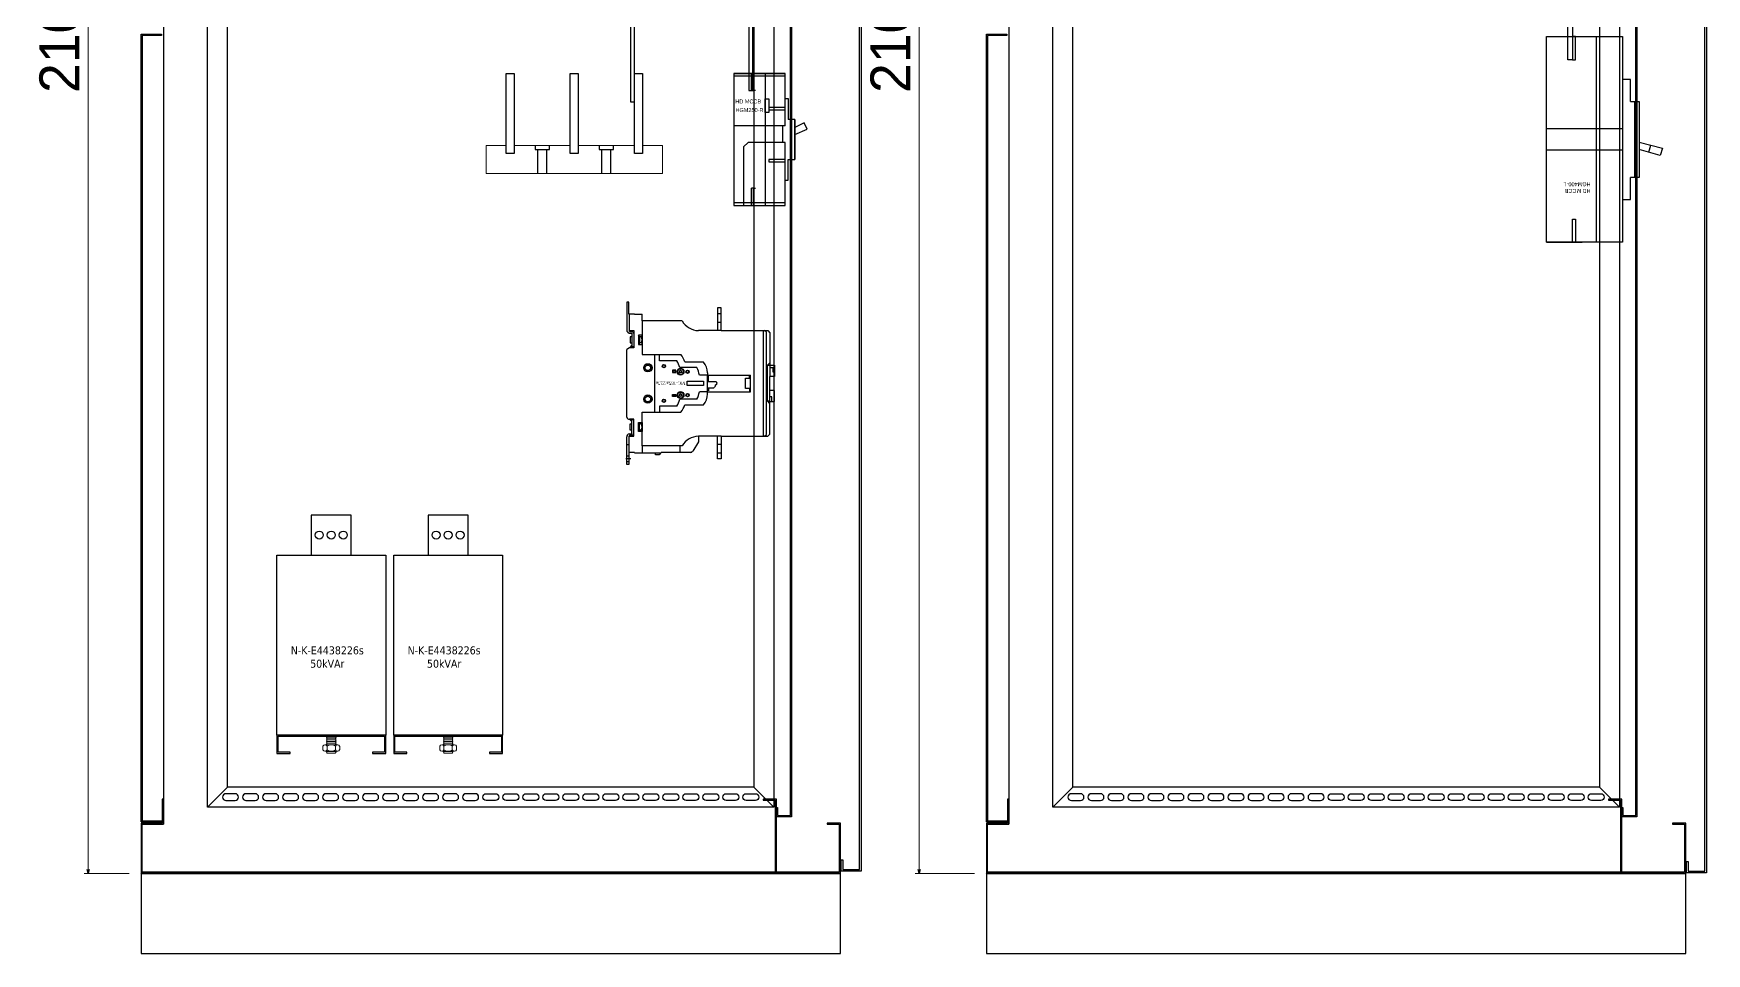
# Model space of a CAD drawing. Header units: millimetres. Extents: x 0 to 6523, y 0 to 4612.
# Drawn here: x 3190 to 5280, y 1990 to 3140 of the extents above; entities that cross this region are included whole.
import ezdxf

# ---------------------------------------------------------------- set-up
doc = ezdxf.new("R2010")
doc.units = ezdxf.units.MM
doc.layers.add('00', color=7, linetype='Continuous', lineweight=0)
doc.layers.add('CNC', color=7, linetype='Continuous')
doc.layers.add('DIM', color=253, linetype='Continuous')
doc.styles.add('ss', font='romans.shx', dxfattribs={"height": 2.5, "bigfont": 'gsg1.shx'})
doc.dimstyles.new('CNC', dxfattribs={"dimtxt": 50, "dimasz": 5, "dimexe": 5, "dimexo": 15, "dimgap": 10, "dimtad": 1, "dimdec": 0, "dimtxsty": 'Standard', "dimblk": 'OPEN30', "dimcen": 10, "dimclrd": 5, "dimclre": 5, "dimclrt": 3, "dimazin": 3, "dimtfac": 1, "dimtdec": 0, "dimtmove": 0, "dimatfit": 3, "dimldrblk": 'ARCHTICK', "dimlwd": 9, "dimlwe": 9})

# ---------------------------------------------------------------- blocks, each defined once
blk = doc.blocks.new('*D1')
at = {"color": 0, "linetype": 'ByBlock', "lineweight": -2}
for p, q in [((3256.6, 4185.1), (3257.9, 4190.1)), ((3257.9, 4190.1), (3259.3, 4185.1)), ((3257.9, 4190.1), (3257.9, 4185.1)), ((3257.9, 2090.1), (3256.6, 2095.1)), ((3259.3, 2095.1), (3257.9, 2090.1)), ((3257.9, 2090.1), (3257.9, 2095.1))]:
    blk.add_line(p, q, dxfattribs=at)
at = {"layer": 'Defpoints', "color": 0, "transparency": 16777216}
for p in [(3324, 4190.1), (3257.9, 2090.1), (3324, 2090.1)]:
    blk.add_point(p, dxfattribs=at)
at = {"layer": 'DIM', "color": 5, "lineweight": 9, "transparency": 16777216}
for p, q in [((3309, 4190.1), (3252.9, 4190.1)), ((3257.9, 4185.1), (3257.9, 2095.1)), ((3309, 2090.1), (3252.9, 2090.1))]:
    blk.add_line(p, q, dxfattribs=at)
at = {"layer": 'DIM', "color": 3, "transparency": 16777216, "insert": (3222.4, 3140.1), "char_height": 50, "attachment_point": 5, "rotation": 90}
blk.add_mtext('2100', dxfattribs=at)
blk = doc.blocks.new('_ArchTick')
at = {"color": 0, "const_width": 0.15}
blk.add_lwpolyline([(-0.5, -0.5), (0.5, 0.5)], dxfattribs=at)
blk = doc.blocks.new('_Open30')
at = {"color": 0, "linetype": 'ByBlock', "lineweight": -2}
for p, q in [((-1, 0.27), (0, 0)), ((0, 0), (-1, -0.27)), ((0, 0), (-1, 0))]:
    blk.add_line(p, q, dxfattribs=at)
blk = doc.blocks.new('*D3')
at = {"color": 0, "linetype": 'ByBlock', "lineweight": -2}
for p, q in [((4295.1, 4185.1), (4296.4, 4190.1)), ((4296.4, 4190.1), (4297.8, 4185.1)), ((4296.4, 4190.1), (4296.4, 4185.1)), ((4296.4, 2090.1), (4295.1, 2095.1)), ((4297.8, 2095.1), (4296.4, 2090.1)), ((4296.4, 2090.1), (4296.4, 2095.1))]:
    blk.add_line(p, q, dxfattribs=at)
at = {"layer": 'Defpoints', "color": 0, "transparency": 16777216}
for p in [(4380.4, 4190.1), (4296.4, 2090.1), (4380.4, 2090.1)]:
    blk.add_point(p, dxfattribs=at)
at = {"layer": 'DIM', "color": 5, "lineweight": 9, "transparency": 16777216}
for p, q in [((4365.4, 4190.1), (4291.4, 4190.1)), ((4296.4, 4185.1), (4296.4, 2095.1)), ((4365.4, 2090.1), (4291.4, 2090.1))]:
    blk.add_line(p, q, dxfattribs=at)
at = {"layer": 'DIM', "color": 3, "transparency": 16777216, "insert": (4260.9, 3140.1), "char_height": 50, "attachment_point": 5, "rotation": 90}
blk.add_mtext('2100', dxfattribs=at)
blk = doc.blocks.new('HYUNDAI MCCB HGM400-L')
at = {"color": 0}
for p, q in [((-21936.4, 7421.1), (-21936.4, 7164.1)), ((-21910.3, 7421.1), (-21918.3, 7421.1)), ((-21873.8, 7421.1), (-21910.3, 7421.1)), ((-21968.8, 7367.6), (-21978.8, 7367.6)), ((-21978.8, 7367.6), (-21978.8, 7340.1)), ((-21968.8, 7292.6), (-21968.8, 7367.6)), ((-21989.8, 7245.1), (-21989.8, 7340.1)), ((-21989.8, 7340.1), (-21983.8, 7340.1)), ((-21983.8, 7245.1), (-21983.8, 7340.1)), ((-21983.8, 7340.1), (-21978.8, 7340.1)), ((-22018.8, 7303.6), (-22016.1, 7312.8)), ((-21989.8, 7295.9), (-22018.8, 7303.6)), ((-22016.1, 7312.8), (-21989.8, 7305)), ((-22001.6, 7308.5), (-22004.3, 7299.7)), ((-21968.8, 7305.9), (-21873.8, 7305.9)), ((-21968.8, 7279.3), (-21873.8, 7279.3)), ((-21983.8, 7245.1), (-21989.8, 7245.1)), ((-21978.8, 7245.1), (-21983.8, 7245.1)), ((-21978.8, 7245.1), (-21978.8, 7217.6)), ((-21978.8, 7217.6), (-21968.8, 7217.6)), ((-21910.3, 7164.1), (-21918.3, 7164.1))]:
    blk.add_line(p, q, dxfattribs=at)
blk.add_lwpolyline([(-21968.8, 7421.1), (-21873.8, 7421.1), (-21873.8, 7164.1), (-21968.8, 7164.1)], close=True, dxfattribs=at)
at = {"color": 4}
for points in [[(-21910.3, 7421.1), (-21906.3, 7421.1), (-21906.3, 7392.1), (-21910.3, 7392.1)], [(-21910.3, 7164.1), (-21906.3, 7164.1), (-21906.3, 7193.1), (-21910.3, 7193.1)]]:
    blk.add_lwpolyline(points, close=True, dxfattribs=at)
at = {"insert": (-21928.9, 7359.4), "char_height": 5, "attachment_point": 1}
blk.add_mtext_dynamic_manual_height_columns('{\\C1;HD MCCB\\PHGM400-L}', width=37.687, gutter_width=1, heights=[0], dxfattribs=at)
blk = doc.blocks.new('HD MCCB HGM250-R')
at = {"color": 0}
for p, q in [((-22371, 7472.4), (-22435, 7472.4)), ((-22435, 7472.4), (-22435, 7307.4)), ((-22435, 7472.4), (-22411, 7472.4)), ((-22435, 7472.4), (-22371, 7472.4)), ((-22371, 7469), (-22435, 7469)), ((-22395.8, 7472.4), (-22395.8, 7307.4)), ((-22409, 7450.9), (-22411, 7450.9)), ((-22408, 7450.9), (-22409, 7450.9)), ((-22371, 7440.9), (-22367, 7440.9)), ((-22367, 7440.9), (-22367, 7414.9)), ((-22371, 7406.9), (-22435, 7406.9)), ((-22374.1, 7406.9), (-22374.1, 7386)), ((-22363, 7414.9), (-22367, 7414.9)), ((-22363, 7364.9), (-22363, 7414.9)), ((-22359, 7414.9), (-22362.9, 7414.9)), ((-22359, 7364.8), (-22359, 7414.9)), ((-22359, 7414.9), (-22359, 7364.8)), ((-22347.3, 7410.5), (-22359, 7404.9)), ((-22359, 7395.9), (-22343.6, 7402.8)), ((-22343.6, 7402.8), (-22347.2, 7410.5)), ((-22417, 7386), (-22422.9, 7380.6)), ((-22367, 7338.9), (-22367, 7364.9)), ((-22367, 7364.9), (-22363, 7364.9)), ((-22363, 7364.8), (-22359, 7364.8)), ((-22371, 7338.9), (-22367, 7338.9)), ((-22411, 7328.9), (-22409, 7328.9)), ((-22411, 7328.9), (-22408, 7328.9)), ((-22371, 7310.6), (-22435, 7310.6)), ((-22435, 7307.4), (-22411, 7307.4))]:
    blk.add_line(p, q, dxfattribs=at)
at = {"color": 4}
for p, q in [((-22413, 7450.9), (-22413, 7472.4)), ((-22411, 7472.4), (-22411, 7450.9)), ((-22411, 7472.4), (-22411, 7461.9)), ((-22413, 7450.9), (-22411, 7450.9)), ((-22411, 7461.9), (-22411, 7450.9)), ((-22413, 7307.4), (-22413, 7328.9)), ((-22411, 7328.9), (-22413, 7328.9)), ((-22411, 7328.9), (-22411, 7307.4)), ((-22411, 7328.9), (-22411, 7318.4)), ((-22411, 7318.4), (-22411, 7307.4)), ((-22413, 7307.4), (-22411, 7307.4))]:
    blk.add_line(p, q, dxfattribs=at)
at = {"color": 0}
for points in [[(-22371, 7406.9), (-22371, 7472.4), (-22435, 7472.4), (-22435, 7307.4), (-22371, 7307.4), (-22371, 7386)], [(-22422.9, 7380.6), (-22422.9, 7307.4), (-22371, 7307.4), (-22371, 7386), (-22417, 7386)]]:
    blk.add_lwpolyline(points, dxfattribs=at)
for points in [[(-22391.3, 7423.5), (-22395.8, 7423.5), (-22395.8, 7440.8), (-22391.3, 7440.8)], [(-22371, 7429.8), (-22391.3, 7429.8), (-22391.3, 7427), (-22371, 7427)], [(-22371, 7364.9), (-22391.3, 7364.9), (-22391.3, 7362), (-22371, 7362)]]:
    blk.add_lwpolyline(points, close=True, dxfattribs=at)
at = {"color": 1}
for s, p in [('HD MCCB', (-22433.2, 7434.9)), ('HGM250-R', (-22433, 7424.1))]:
    blk.add_text(s, height=5, dxfattribs=at).set_placement(p)
blk = doc.blocks.new('*U10653')
at = {"color": 240, "lineweight": 5}
blk.add_line((-110, 0), (-110, 35), dxfattribs=at)
at = {"color": 1, "lineweight": 5}
for p, q in [((-110, 35), (-85, 35)), ((-75, 35), (-5, 35)), ((5, 35), (75, 35)), ((85, 35), (110, 35)), ((110, 35), (110, 0)), ((110, 0), (-110, 0))]:
    blk.add_line(p, q, dxfattribs=at)
at = {"color": 252, "lineweight": 5}
for p, q in [((-85, 35), (-85, 25)), ((-85, 25), (-75, 25)), ((-75, 35), (-75, 25)), ((-5, 35), (-5, 25)), ((-5, 25), (5, 25)), ((5, 35), (5, 25)), ((75, 35), (75, 25)), ((75, 25), (85, 25)), ((85, 35), (85, 25))]:
    blk.add_line(p, q, dxfattribs=at)
at = {"color": 252}
for p, q in [((-49, 35), (-49, 30)), ((-49, 30), (-31, 30)), ((-45.5, 0), (-45.5, 30)), ((-34.5, 0), (-34.5, 30)), ((-31, 30), (-31, 35)), ((31, 35), (31, 30)), ((31, 30), (49, 30)), ((34.5, 0), (34.5, 30)), ((34.5, 4), (34.5, 30)), ((45.5, 0), (45.5, 30)), ((45.5, 0), (45.5, 30)), ((49, 30), (49, 35))]:
    blk.add_line(p, q, dxfattribs=at)
blk = doc.blocks.new('CC MC185a')
at = {"color": 7}
for p, q in [((3376.7, 625.7), (3376.7, 653.9)), ((3376.7, 653.9), (3381.1, 653.9)), ((3381.1, 653.9), (3381.1, 625.7)), ((3454.2, 648.7), (3458.8, 648.7)), ((3458.8, 648.7), (3458.8, 646.9)), ((3489.6, 654), (3496, 654)), ((3492, 646), (3492, 661.1)), ((3492, 661.1), (3494.6, 661.1)), ((3492, 657.5), (3494.6, 657.5)), ((3492, 650.7), (3494.6, 650.7)), ((3494.6, 661.1), (3494.6, 626.3)), ((3376.7, 646.7), (3381.1, 646.7)), ((3376.7, 635.9), (3381.1, 635.9)), ((3405.1, 632.8), (3412.1, 644.2)), ((3405.1, 625.7), (3405.1, 632.8)), ((3415.1, 646), (3451.5, 646)), ((3425.4, 637.7), (3474.6, 637.7)), ((3427.8, 646), (3427.8, 637.7)), ((3451.8, 646.6), (3458.8, 646.6)), ((3458.8, 646.9), (3485.2, 646.9)), ((3458.8, 646.6), (3458.8, 646.9)), ((3474.6, 637.7), (3475.6, 637.7)), ((3475.6, 637.7), (3475.6, 646.9)), ((3475.6, 637.7), (3475.6, 595.7)), ((3485.2, 646), (3492, 646)), ((3491.6, 646), (3491.6, 627.1)), ((3491.6, 636.5), (3494.6, 636.5)), ((3318.5, 625.7), (3315.7, 623)), ((3315.7, 623), (3315.7, 582.3)), ((3376.7, 625.7), (3318.5, 625.7)), ((3322.4, 625.7), (3320.1, 623.3)), ((3320.1, 623.3), (3320.1, 495.7)), ((3324, 625.7), (3324, 493.6)), ((3376.7, 625.7), (3405.1, 625.7)), ((3476.8, 618), (3478.6, 618)), ((3476.8, 610.2), (3478.6, 610.2)), ((3478.6, 618), (3480.1, 619.9)), ((3478.6, 618), (3478.6, 610.2)), ((3478.6, 610.2), (3480.1, 608.4)), ((3491.6, 625.7), (3485.7, 625.7)), ((3485.7, 625.7), (3485.7, 604.2)), ((3488.1, 624.3), (3488.1, 625.7)), ((3490.7, 624.3), (3488.1, 624.3)), ((3491.8, 622.5), (3488.2, 622.5)), ((3488.2, 622.5), (3488.2, 618)), ((3488.2, 618), (3490.3, 618)), ((3488.2, 618), (3488.2, 610.3)), ((3490.3, 610.3), (3488.2, 610.3)), ((3488.2, 610.3), (3488.2, 607.4)), ((3488.2, 607.4), (3491.4, 604.2)), ((3488.2, 607.4), (3488.2, 604.2)), ((3490.3, 618), (3490.3, 610.3)), ((3491.6, 627.1), (3491.6, 625.7)), ((3422, 586.4), (3398.6, 586.4)), ((3475.6, 595.7), (3427, 595.7)), ((3432.1, 588.1), (3453.9, 588.1)), ((3453.9, 588.1), (3453.9, 595.7)), ((3459.5, 595.7), (3459.5, 523.6)), ((3485.7, 605.2), (3488.2, 605.2)), ((3485.7, 604.2), (3491.4, 604.2)), ((3494.4, 602), (3494.4, 517.3)), ((3315.7, 582.3), (3310.1, 582.3)), ((3310.1, 582.3), (3310.1, 568.3)), ((3310.1, 568.3), (3315.7, 568.3)), ((3313.5, 582.3), (3313.5, 576.4)), ((3313.5, 576.4), (3315.7, 576.4)), ((3315.7, 584.7), (3319, 581.5)), ((3315.7, 582.3), (3315.7, 568.3)), ((3319, 581.5), (3315.7, 581.5)), ((3315.7, 568.3), (3315.7, 550.9)), ((3319, 581.5), (3319, 537)), ((3393.9, 570), (3340.1, 570)), ((3340.1, 570), (3340.1, 549.3)), ((3341, 566), (3340.1, 565.1)), ((3341, 570), (3341, 566)), ((3341, 566), (3346.4, 566)), ((3346.4, 566), (3346.4, 552.9)), ((3393.9, 565.3), (3385.7, 565.3)), ((3392.5, 565.3), (3392.5, 568.7)), ((3393.9, 573), (3393.9, 570)), ((3393.9, 570), (3403.9, 570)), ((3393.9, 570), (3393.9, 549.3)), ((3407, 579.5), (3428.2, 579.5)), ((3463.2, 580), (3464.9, 580)), ((3463.2, 578.6), (3464.9, 578.6)), ((3467.7, 584.3), (3467.7, 582.6)), ((3467.7, 575.7), (3467.7, 574)), ((3468.8, 584.3), (3468.8, 582.6)), ((3468.8, 575.7), (3468.8, 574)), ((3471.7, 580), (3473.4, 580)), ((3471.7, 578.6), (3473.4, 578.6)), ((3310.1, 536.9), (3310.1, 550.9)), ((3310.1, 550.9), (3315.7, 550.9)), ((3310.1, 545.5), (3311.8, 545.5)), ((3311.8, 545.5), (3311.8, 540.1)), ((3315.7, 536.9), (3315.7, 550.9)), ((3341.1, 552.9), (3340.1, 553.9)), ((3393.9, 549.3), (3340.1, 549.3)), ((3346.4, 552.9), (3341.1, 552.9)), ((3341.1, 552.9), (3341.1, 549.3)), ((3383.1, 557.6), (3393.9, 557.6)), ((3392.4, 557.6), (3392.4, 550)), ((3393.9, 546.3), (3393.9, 549.3)), ((3393.9, 549.3), (3403.9, 549.3)), ((3467.7, 543.5), (3467.7, 545.2)), ((3468.8, 543.5), (3468.8, 545.2)), ((3315.7, 536.9), (3310.1, 536.9)), ((3311.8, 540.1), (3315.7, 540.1)), ((3315.7, 533.8), (3319, 537)), ((3319, 537), (3315.7, 537)), ((3315.7, 496.3), (3315.7, 536.9)), ((3422, 532.8), (3398.6, 532.8)), ((3407, 539.8), (3428.2, 539.8)), ((3475.6, 523.6), (3427, 523.6)), ((3432.1, 531.2), (3453.9, 531.2)), ((3453.9, 531.2), (3453.9, 523.6)), ((3463.2, 540.6), (3464.9, 540.6)), ((3463.2, 539.3), (3464.9, 539.3)), ((3467.7, 535), (3467.7, 536.7)), ((3468.8, 535), (3468.8, 536.7)), ((3471.7, 540.6), (3473.4, 540.6)), ((3471.7, 539.3), (3473.4, 539.3)), ((3475.6, 481.6), (3475.6, 523.6)), ((3476.8, 509), (3478.6, 509)), ((3478.6, 509), (3480.1, 510.8)), ((3478.6, 501.2), (3478.6, 509)), ((3485.7, 493.6), (3485.7, 515)), ((3485.7, 515), (3491.4, 515)), ((3485.7, 514.1), (3488.2, 514.1)), ((3488.2, 511.9), (3491.4, 515)), ((3488.2, 511.9), (3488.2, 515)), ((3488.2, 508.9), (3488.2, 511.9)), ((3490.3, 508.9), (3488.2, 508.9)), ((3488.2, 501.2), (3488.2, 508.9)), ((3490.3, 501.2), (3490.3, 508.9)), ((3491.4, 515), (3494.4, 517.3)), ((3318.5, 493.6), (3315.7, 496.3)), ((3376.7, 493.6), (3318.5, 493.6)), ((3320.1, 495.7), (3322.4, 493.6)), ((3376.7, 493.6), (3376.7, 465.3)), ((3376.7, 493.6), (3405.1, 493.6)), ((3376.7, 483.3), (3381.1, 483.3)), ((3381.1, 465.3), (3381.1, 493.6)), ((3425.4, 481.6), (3474.6, 481.6)), ((3474.6, 481.6), (3475.6, 481.6)), ((3475.6, 481.6), (3475.6, 473.2)), ((3476.8, 501.2), (3478.6, 501.2)), ((3478.6, 501.2), (3480.1, 499.4)), ((3491.6, 493.6), (3485.7, 493.6)), ((3490.7, 494.9), (3488.1, 494.9)), ((3488.1, 494.9), (3488.1, 493.6)), ((3488.2, 496.7), (3488.2, 501.2)), ((3488.2, 501.2), (3490.3, 501.2)), ((3491.8, 496.7), (3488.2, 496.7)), ((3491.6, 492.2), (3491.6, 493.6)), ((3491.6, 473.2), (3491.6, 492.2)), ((3494.6, 458.2), (3494.6, 492.9)), ((3376.7, 472.6), (3381.1, 472.6)), ((3376.7, 465.3), (3381.1, 465.3)), ((3485.2, 473.2), (3475.6, 473.2)), ((3485.2, 473.2), (3492, 473.2)), ((3492, 473.2), (3492, 458.2)), ((3492, 458.2), (3494.6, 458.2))]:
    blk.add_line(p, q, dxfattribs=at)
for points in [[(3475.6, 619.9), (3480.1, 619.9), (3480.1, 608.4), (3475.6, 608.4)], [(3433.2, 576.1), (3437.5, 576.1), (3437.5, 573.3), (3433.2, 573.3)], [(3433.7, 575.6), (3437, 575.6), (3437, 573.7), (3433.7, 573.7)], [(3398.7, 562.2), (3419.3, 562.2), (3419.3, 556.7), (3398.7, 556.7)], [(3433.2, 543.2), (3437.5, 543.2), (3437.5, 546), (3433.2, 546)], [(3433.7, 543.7), (3437, 543.7), (3437, 545.6), (3433.7, 545.6)], [(3475.6, 499.4), (3480.1, 499.4), (3480.1, 510.8), (3475.6, 510.8)]]:
    blk.add_lwpolyline(points, close=True, dxfattribs=at)
for centre, radius in [((3418.6, 574.2), 2.11), ((3418.6, 574.2), 1.68), ((3427.5, 574.2), 4.32), ((3427.5, 574.2), 3.69), ((3427.5, 574.2), 1.79), ((3427.5, 574.2), 1.37), ((3448.2, 581.3), 2.11), ((3448.2, 581.3), 1.68), ((3468.3, 579.2), 5.16), ((3468.3, 579.2), 3.47), ((3418.6, 545), 2.11), ((3418.6, 545), 1.68), ((3427.5, 545), 4.32), ((3427.5, 545), 3.69), ((3427.5, 545), 1.79), ((3427.5, 545), 1.37), ((3468.3, 540.1), 5.16), ((3448.2, 538), 2.11), ((3448.2, 538), 1.68), ((3468.3, 540.1), 3.47)]:
    blk.add_circle(centre, radius, dxfattribs=at)
for centre, radius, start, end in [((3456.3, 643.8), 5.3, 112.8896, 154.8638), ((3404.3, 650.1), 24.5, 271.9708, 329.4286), ((3416.2, 640.7), 5.39, 101.2256, 139.5327), ((3482.2, 614.1), 6.64, 144.0562, 215.9438), ((3490.1, 619.8), 4.91, 113.7846, 153.6694), ((3490.2, 625.6), 1.38, 292.8548, 3.9302), ((3490.7, 626.3), 3.92, 285.9303, 0.3299), ((3414.7, 573.2), 20.8, 140.5814, 180.6791), ((3462.5, 570.3), 43.6, 144.4427, 158.3364), ((3476, 563.1), 50.5, 150.3345, 161.0939), ((3492.1, 602), 2.33, 0.0043, 108.1762), ((3390.7, 560.3), 7.08, 135.7576, 169.8102), ((3440.7, 563), 37.5, 153.9031, 169.227), ((3383.9, 559.5), 2.09, 95.0636, 246.9911), ((3414.7, 546.1), 20.8, 179.3209, 219.4186), ((3440.7, 556.3), 37.5, 190.773, 206.0969), ((3462.5, 548.9), 43.6, 201.6636, 215.5573), ((3476, 556.2), 50.5, 198.9061, 209.6655), ((3482.2, 505.1), 6.64, 144.0562, 215.9438), ((3404.3, 469.1), 24.5, 30.5714, 88.0292), ((3490.1, 499.4), 4.91, 206.3306, 246.2154), ((3490.2, 493.7), 1.38, 356.0698, 67.1452), ((3490.7, 493), 3.92, 359.6701, 74.0697)]:
    blk.add_arc(centre, radius, start, end, dxfattribs=at)
at = {"color": 3, "insert": (3421.3, 561.4), "char_height": 4, "attachment_point": 1, "style": 'ss'}
blk.add_mtext_dynamic_manual_height_columns('{\\fTimes New Roman|b0|i0|c0|p18;MC-185a/225a}', width=34.463, gutter_width=12.5, heights=[0], dxfattribs=at)
blk = doc.blocks.new('kva50')
at = {"color": 74, "lineweight": 5}
for p, q in [((-78812.8, 35557.7), (-78813.8, 35558.7)), ((-78812.8, 35555.7), (-78813.8, 35556.7)), ((-78812.8, 35553.7), (-78813.8, 35554.7)), ((-78812.8, 35553.7), (-78813.8, 35554.7)), ((-78812.8, 35551.7), (-78813.8, 35552.7)), ((-78812.8, 35551.7), (-78813.8, 35552.7)), ((-78812.8, 35549.7), (-78813.8, 35550.7)), ((-78812.8, 35547.7), (-78813.8, 35548.7)), ((-78802.8, 35557.7), (-78812.8, 35557.7)), ((-78802.8, 35555.7), (-78812.8, 35555.7)), ((-78802.8, 35553.7), (-78812.8, 35553.7)), ((-78802.8, 35553.7), (-78812.8, 35553.7)), ((-78802.8, 35551.7), (-78812.8, 35551.7)), ((-78802.8, 35551.7), (-78812.8, 35551.7)), ((-78802.8, 35549.7), (-78812.8, 35549.7)), ((-78802.8, 35547.7), (-78812.8, 35547.7)), ((-78802.8, 35557.7), (-78801.8, 35558.7)), ((-78802.8, 35555.7), (-78801.8, 35556.7)), ((-78802.8, 35553.7), (-78801.8, 35554.7)), ((-78802.8, 35553.7), (-78801.8, 35554.7)), ((-78802.8, 35551.7), (-78801.8, 35552.7)), ((-78802.8, 35551.7), (-78801.8, 35552.7)), ((-78802.8, 35549.7), (-78801.8, 35550.7)), ((-78802.8, 35547.7), (-78801.8, 35548.7)), ((-78812.8, 35537.2), (-78813.8, 35538.2)), ((-78812.8, 35539.2), (-78812.8, 35539.6)), ((-78802.8, 35539.2), (-78812.8, 35539.2)), ((-78802.8, 35537.2), (-78812.8, 35537.2)), ((-78802.8, 35539.2), (-78802.8, 35539.6)), ((-78802.8, 35537.2), (-78801.8, 35538.2))]:
    blk.add_line(p, q, dxfattribs=at)
at = {"color": 74}
for points in [[(-78832.8, 35784.7), (-78782.8, 35784.7), (-78782.8, 35834.7), (-78832.8, 35834.7)], [(-78875.8, 35784.7), (-78739.8, 35784.7), (-78739.8, 35559.7), (-78875.8, 35559.7)]]:
    blk.add_lwpolyline(points, close=True, dxfattribs=at)
for centre in [(-78822.8, 35809.7), (-78807.8, 35809.7), (-78792.8, 35809.7)]:
    blk.add_circle(centre, 5, dxfattribs=at)
at = {"layer": '00', "color": 74, "lineweight": 5}
for p, q in [((-78818.3, 35545.7), (-78818.3, 35541.5)), ((-78815.8, 35547.6), (-78801.8, 35547.6)), ((-78799.8, 35547.6), (-78815.8, 35547.6)), ((-78813.8, 35558.7), (-78812.8, 35559.7)), ((-78813.8, 35556.7), (-78812.8, 35557.7)), ((-78813.8, 35554.7), (-78812.8, 35555.7)), ((-78813.8, 35554.7), (-78812.8, 35555.7)), ((-78813.8, 35552.7), (-78812.8, 35553.7)), ((-78813.8, 35552.7), (-78812.8, 35553.7)), ((-78813.8, 35550.7), (-78812.8, 35551.7)), ((-78813.8, 35548.7), (-78812.8, 35549.7)), ((-78813.1, 35541.5), (-78813.1, 35545.7)), ((-78812.8, 35559.7), (-78802.8, 35559.7)), ((-78812.8, 35557.7), (-78802.8, 35557.7)), ((-78812.8, 35555.7), (-78802.8, 35555.7)), ((-78812.8, 35555.7), (-78802.8, 35555.7)), ((-78812.8, 35553.7), (-78802.8, 35553.7)), ((-78812.8, 35553.7), (-78802.8, 35553.7)), ((-78812.8, 35551.7), (-78802.8, 35551.7)), ((-78812.8, 35549.7), (-78802.8, 35549.7)), ((-78801.8, 35558.7), (-78802.8, 35559.7)), ((-78801.8, 35556.7), (-78802.8, 35557.7)), ((-78801.8, 35554.7), (-78802.8, 35555.7)), ((-78801.8, 35554.7), (-78802.8, 35555.7)), ((-78801.8, 35552.7), (-78802.8, 35553.7)), ((-78801.8, 35552.7), (-78802.8, 35553.7)), ((-78801.8, 35550.7), (-78802.8, 35551.7)), ((-78801.8, 35548.7), (-78802.8, 35549.7)), ((-78802.6, 35541.5), (-78802.6, 35545.7)), ((-78801.8, 35547.6), (-78801.8, 35548.7)), ((-78797.3, 35545.7), (-78797.3, 35541.5)), ((-78799.8, 35539.6), (-78815.8, 35539.6)), ((-78813.8, 35538.2), (-78812.8, 35539.2)), ((-78812.8, 35539.2), (-78802.8, 35539.2)), ((-78812.8, 35537.2), (-78802.8, 35537.2)), ((-78812.8, 35537.2), (-78802.8, 35537.2)), ((-78801.8, 35538.2), (-78802.8, 35539.2))]:
    blk.add_line(p, q, dxfattribs=at)
for centre, radius, start, end in [((-78815.7, 35544.9), 2.77, 18.8098, 161.1902), ((-78807.8, 35539.3), 8.28, 50.6699, 129.3301), ((-78800, 35544.9), 2.77, 18.8098, 161.1902), ((-78815.7, 35542.4), 2.77, 198.8098, 341.1902), ((-78807.8, 35547.9), 8.28, 230.6699, 309.3301), ((-78800, 35542.4), 2.77, 198.8098, 341.1902)]:
    blk.add_arc(centre, radius, start, end, dxfattribs=at)
at = {"color": 74, "insert": (-78812.8, 35657.2), "char_height": 10, "width": 106, "attachment_point": 5}
blk.add_mtext('{\\fTahoma|b0|i0|c0|p34;N-K-E4438226s\\P50kVAr}', dxfattribs=at)
blk = doc.blocks.new('ovan8.5x20')
at = {"layer": 'CNC', "color": 2, "lineweight": -3}
for p, q in [((5.7, 4.2), (-5.8, 4.2)), ((-5.8, -4.2), (5.7, -4.2))]:
    blk.add_line(p, q, dxfattribs=at)
for centre, start, end in [((-5.8, 0), 90, 270), ((5.7, 0), 270, 90)]:
    blk.add_arc(centre, 4.25, start, end, dxfattribs=at)

msp = doc.modelspace()

# ---------------------------------------------------------------- linework, layer by layer
at = {"ltscale": 3}
for p, q in [((3352, 4128.6), (3352, 2151.6)), ((4408.4, 4128.6), (4408.4, 2151.6))]:
    msp.add_line(p, q, dxfattribs=at)
at = {"color": 252, "ltscale": 3}
for p, q in [((3432, 2198.1), (3407, 2173.1)), ((4090, 2198.1), (4115, 2173.1)), ((4488.4, 2198.1), (4463.4, 2173.1)), ((5146.4, 2198.1), (5171.4, 2173.1))]:
    msp.add_line(p, q, dxfattribs=at)
at = {"color": 7}
for points in [[(4201, 2107.1), (4201, 2095.1), (4222, 2095.1), (4222, 4187.1), (4201, 4187.1), (4201, 4175.1), (4199, 4175.1), (4199, 4189.1), (4224, 4189.1), (4224, 2093.1), (4199, 2093.1), (4199, 2107.1)], [(5257.4, 2105.1), (5257.4, 2093.1), (5278.4, 2093.1), (5278.4, 4187.1), (5257.4, 4187.1), (5257.4, 4175.1), (5255.4, 4175.1), (5255.4, 4189.1), (5280.4, 4189.1), (5280.4, 2091.1), (5255.4, 2091.1), (5255.4, 2105.1)], [(3349.5, 3137.6), (3325.5, 3137.6), (3325.5, 2156.1), (3349.5, 2156.1), (3349.5, 2154.6), (3324, 2154.6), (3324, 3139.1), (3349.5, 3139.1)], [(4405.9, 3137.6), (4381.9, 3137.6), (4381.9, 2156.1), (4405.9, 2156.1), (4405.9, 2154.6), (4380.4, 2154.6), (4380.4, 3139.1), (4405.9, 3139.1)], [(3324, 2090.1), (3324, 2090.1), (3324, 2090.1), (3325.5, 2091.6), (3325.5, 2151.6), (3352, 2151.6), (3352, 2183.1), (3350.5, 2183.1), (3350.5, 2153.1), (3324, 2153.1), (3324, 2090.1), (3324, 2090.1), (3324, 2090.1), (3324, 2090.1)], [(4380.4, 2090.1), (4380.4, 2090.1), (4380.4, 2090.1), (4381.9, 2091.6), (4381.9, 2151.6), (4408.4, 2151.6), (4408.4, 2183.1), (4406.9, 2183.1), (4406.9, 2153.1), (4380.4, 2153.1), (4380.4, 2090.1), (4380.4, 2090.1), (4380.4, 2090.1), (4380.4, 2090.1)], [(4181.5, 2151.6), (4196.5, 2151.6), (4196.5, 2091.6), (3325.5, 2091.6), (3325.5, 2091.6), (3325.5, 2091.6), (3324, 2090.1), (3324, 2090.1), (3324, 2090.1), (4198, 2090.1), (4198, 2153.1), (4181.5, 2153.1)], [(5237.9, 2151.6), (5252.9, 2151.6), (5252.9, 2091.6), (4381.9, 2091.6), (4381.9, 2091.6), (4381.9, 2091.6), (4380.4, 2090.1), (4380.4, 2090.1), (4380.4, 2090.1), (5254.4, 2090.1), (5254.4, 2153.1), (5237.9, 2153.1)], [(4198, 2090.1), (3324, 2090.1), (3324, 1990.1), (4198, 1990.1)], [(5254.4, 2090.1), (4380.4, 2090.1), (4380.4, 1990.1), (5254.4, 1990.1)]]:
    msp.add_lwpolyline(points, close=True, dxfattribs=at)
at = {"color": 6}
for points in [[(4119.5, 2172.6), (4119.5, 2162.6), (4135.5, 2162.6), (4135.5, 4117.6), (4119.5, 4117.6), (4119.5, 4107.6), (4118, 4107.6), (4118, 4119.1), (4137, 4119.1), (4137, 2161.1), (4118, 2161.1), (4118, 2172.6)], [(5175.9, 2172.6), (5175.9, 2162.6), (5191.9, 2162.6), (5191.9, 4117.6), (5175.9, 4117.6), (5175.9, 4107.6), (5174.4, 4107.6), (5174.4, 4119.1), (5193.4, 4119.1), (5193.4, 2161.1), (5174.4, 2161.1), (5174.4, 2172.6)]]:
    msp.add_lwpolyline(points, close=True, dxfattribs=at)
at = {"color": 252, "ltscale": 3}
for points in [[(3407, 4107.1), (4115, 4107.1), (4115, 2173.1), (3407, 2173.1)], [(4463.4, 4107.1), (5171.4, 4107.1), (5171.4, 2173.1), (4463.4, 2173.1)], [(3432, 4082.1), (4090, 4082.1), (4090, 2198.1), (3432, 2198.1)], [(4488.4, 4082.1), (5146.4, 4082.1), (5146.4, 2198.1), (4488.4, 2198.1)]]:
    msp.add_lwpolyline(points, close=True, dxfattribs=at)
at = {"color": 1}
for points in [[(4844.4, 3355.1), (4844.4, 3183.1), (5112.9, 3183.1), (5112.9, 3107.1), (5106.9, 3107.1), (5106.9, 3177.1), (4838.4, 3177.1), (4838.4, 3355.1), (4844.4, 3355.1)], [(3935.5, 3054.6), (3940.5, 3054.6), (3940.5, 3150.1), (4083.5, 3150.1), (4083.5, 3068.6), (4088.5, 3068.6), (4088.5, 3155.1), (3935.5, 3155.1), (3935.5, 3054.6)]]:
    msp.add_lwpolyline(points, dxfattribs=at)
at = {"color": 5, "ltscale": 3}
msp.add_lwpolyline([(3790.5, 3090.1), (3790.5, 2990.1), (3780.5, 2990.1), (3780.5, 3090.1)], close=True, dxfattribs=at)
at = {"color": 2, "ltscale": 3}
msp.add_lwpolyline([(3870.5, 3090.1), (3870.5, 2990.1), (3860.5, 2990.1), (3860.5, 3090.1)], close=True, dxfattribs=at)
at = {"color": 1, "ltscale": 3}
msp.add_lwpolyline([(3950.5, 3090.1), (3950.5, 2990.1), (3940.5, 2990.1), (3940.5, 3090.1)], close=True, dxfattribs=at)
at = {"color": 8}
for points in [[(3613.3, 2240.1), (3629.8, 2240.1), (3629.8, 2263.1), (3493.8, 2263.1), (3493.8, 2240.1), (3510.3, 2240.1), (3510.3, 2241.6), (3495.3, 2241.6), (3495.3, 2261.6), (3628.3, 2261.6), (3628.3, 2241.6), (3613.3, 2241.6)], [(3759.3, 2240.1), (3775.8, 2240.1), (3775.8, 2263.1), (3639.8, 2263.1), (3639.8, 2240.1), (3656.3, 2240.1), (3656.3, 2241.6), (3641.3, 2241.6), (3641.3, 2261.6), (3774.3, 2261.6), (3774.3, 2241.6), (3759.3, 2241.6)]]:
    msp.add_lwpolyline(points, close=True, dxfattribs=at)
at = {"color": 3}
for points in [[(4101.5, 2181.6), (4116.5, 2181.6), (4116.5, 2091.6), (4118, 2091.6), (4118, 2183.1), (4101.5, 2183.1)], [(5157.9, 2181.6), (5172.9, 2181.6), (5172.9, 2091.6), (5174.4, 2091.6), (5174.4, 2183.1), (5157.9, 2183.1)]]:
    msp.add_lwpolyline(points, close=True, dxfattribs=at)

# ---------------------------------------------------------------- block references
at = {"color": 0, "rotation": 180}
msp.add_blockref('HYUNDAI MCCB HGM400-L', (-16793.5, 10300.2), dxfattribs=at)
at = {"color": 0}
msp.add_blockref('HD MCCB HGM250-R', (26499.9, -4382.3), dxfattribs=at)
for name, p in [('*U10653', (3865.5, 2965.1)), ('kva50', (82369.6, -33296.6)), ('kva50', (82515.6, -33296.6))]:
    msp.add_blockref(name, p)
at = {"color": 2, "rotation": 180}
msp.add_blockref('CC MC185a', (7425.7, 3262.3), dxfattribs=at)
at = {"layer": 'CNC', "lineweight": -3}
for p in [(3436, 2185.6), (3461, 2185.6), (3486, 2185.6), (3511, 2185.6), (3536, 2185.6), (3561, 2185.6), (3586, 2185.6), (3611, 2185.6), (3636, 2185.6), (3661, 2185.6), (3686, 2185.6), (3711, 2185.6), (3736, 2185.6), (4492.4, 2185.6), (4517.4, 2185.6), (4542.4, 2185.6), (4567.4, 2185.6), (4592.4, 2185.6), (4617.4, 2185.6), (4642.4, 2185.6), (4667.4, 2185.6), (4692.4, 2185.6), (4717.4, 2185.6), (4742.4, 2185.6), (4767.4, 2185.6), (4792.4, 2185.6)]:
    msp.add_blockref('ovan8.5x20', p, dxfattribs=at)
at = {"layer": 'CNC', "lineweight": -3, "xscale": -1}
for p in [(3761, 2185.6), (3786, 2185.6), (3811, 2185.6), (3836, 2185.6), (3861, 2185.6), (3886, 2185.6), (3911, 2185.6), (3936, 2185.6), (3961, 2185.6), (3986, 2185.6), (4011, 2185.6), (4036, 2185.6), (4061, 2185.6), (4086, 2185.6), (4817.4, 2185.6), (4842.4, 2185.6), (4867.4, 2185.6), (4892.4, 2185.6), (4917.4, 2185.6), (4942.4, 2185.6), (4967.4, 2185.6), (4992.4, 2185.6), (5017.4, 2185.6), (5042.4, 2185.6), (5067.4, 2185.6), (5092.4, 2185.6), (5117.4, 2185.6), (5142.4, 2185.6)]:
    msp.add_blockref('ovan8.5x20', p, dxfattribs=at)

# ---------------------------------------------------------------- dimensions: what is measured, and where the dimension line sits
at = {"layer": 'DIM', "color": 7}
dim = msp.add_linear_dim(base=(3257.9, 2090.1), p1=(3324, 4190.1), p2=(3324, 2090.1), angle=270, dimstyle='CNC', dxfattribs=at)
dim.commit()
dim.dimension.update_dxf_attribs({"geometry": '*D1', "text_midpoint": (3257.9, 3140.1), "dimtype": 160})
dim = msp.add_linear_dim(base=(4296.4, 2090.1), p1=(4380.4, 4190.1), p2=(4380.4, 2090.1), angle=270, dimstyle='CNC', dxfattribs=at)
dim.commit()
dim.dimension.update_dxf_attribs({"geometry": '*D3', "text_midpoint": (4260.9, 3140.1)})

doc.saveas('drawing.dxf')
